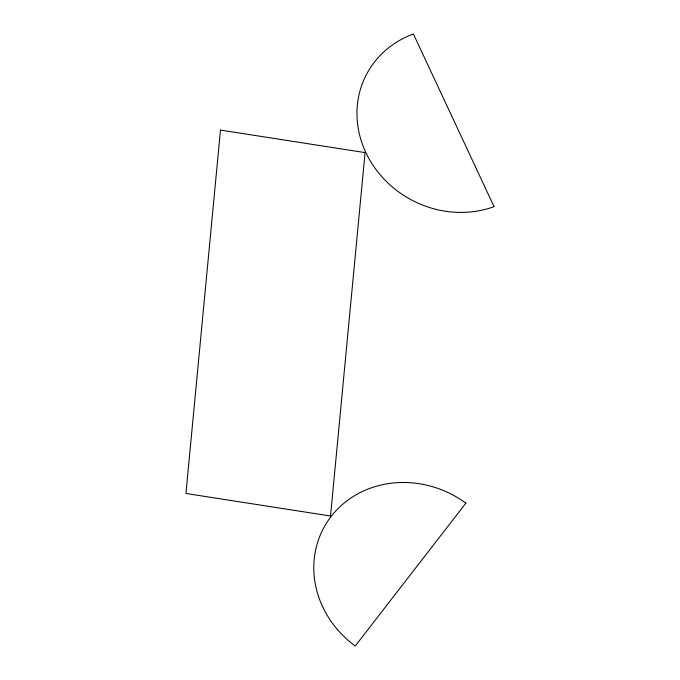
<?xml version="1.0" encoding="UTF-8"?>
<svg xmlns="http://www.w3.org/2000/svg" width="680" height="680" viewBox="0 0 680 680"><rect width="100%" height="100%" fill="white"/><g stroke="black" fill="none" stroke-linecap="round" stroke-linejoin="round"><path stroke-width="1.02" d="M220.481 130.084L185.938 493.476L330.531 516.01L365.075 152.609L220.481 130.084M465.877 503.14L355.232 646A98.591 90.142 28.1 0 1 331.143 516.46A98.591 90.142 28.1 0 1 465.877 503.14M494.062 206.66L413.414 34A98.591 90.142 28.1 0 0 365.763 152.362A98.591 90.142 28.1 0 0 494.062 206.66"/></g></svg>
